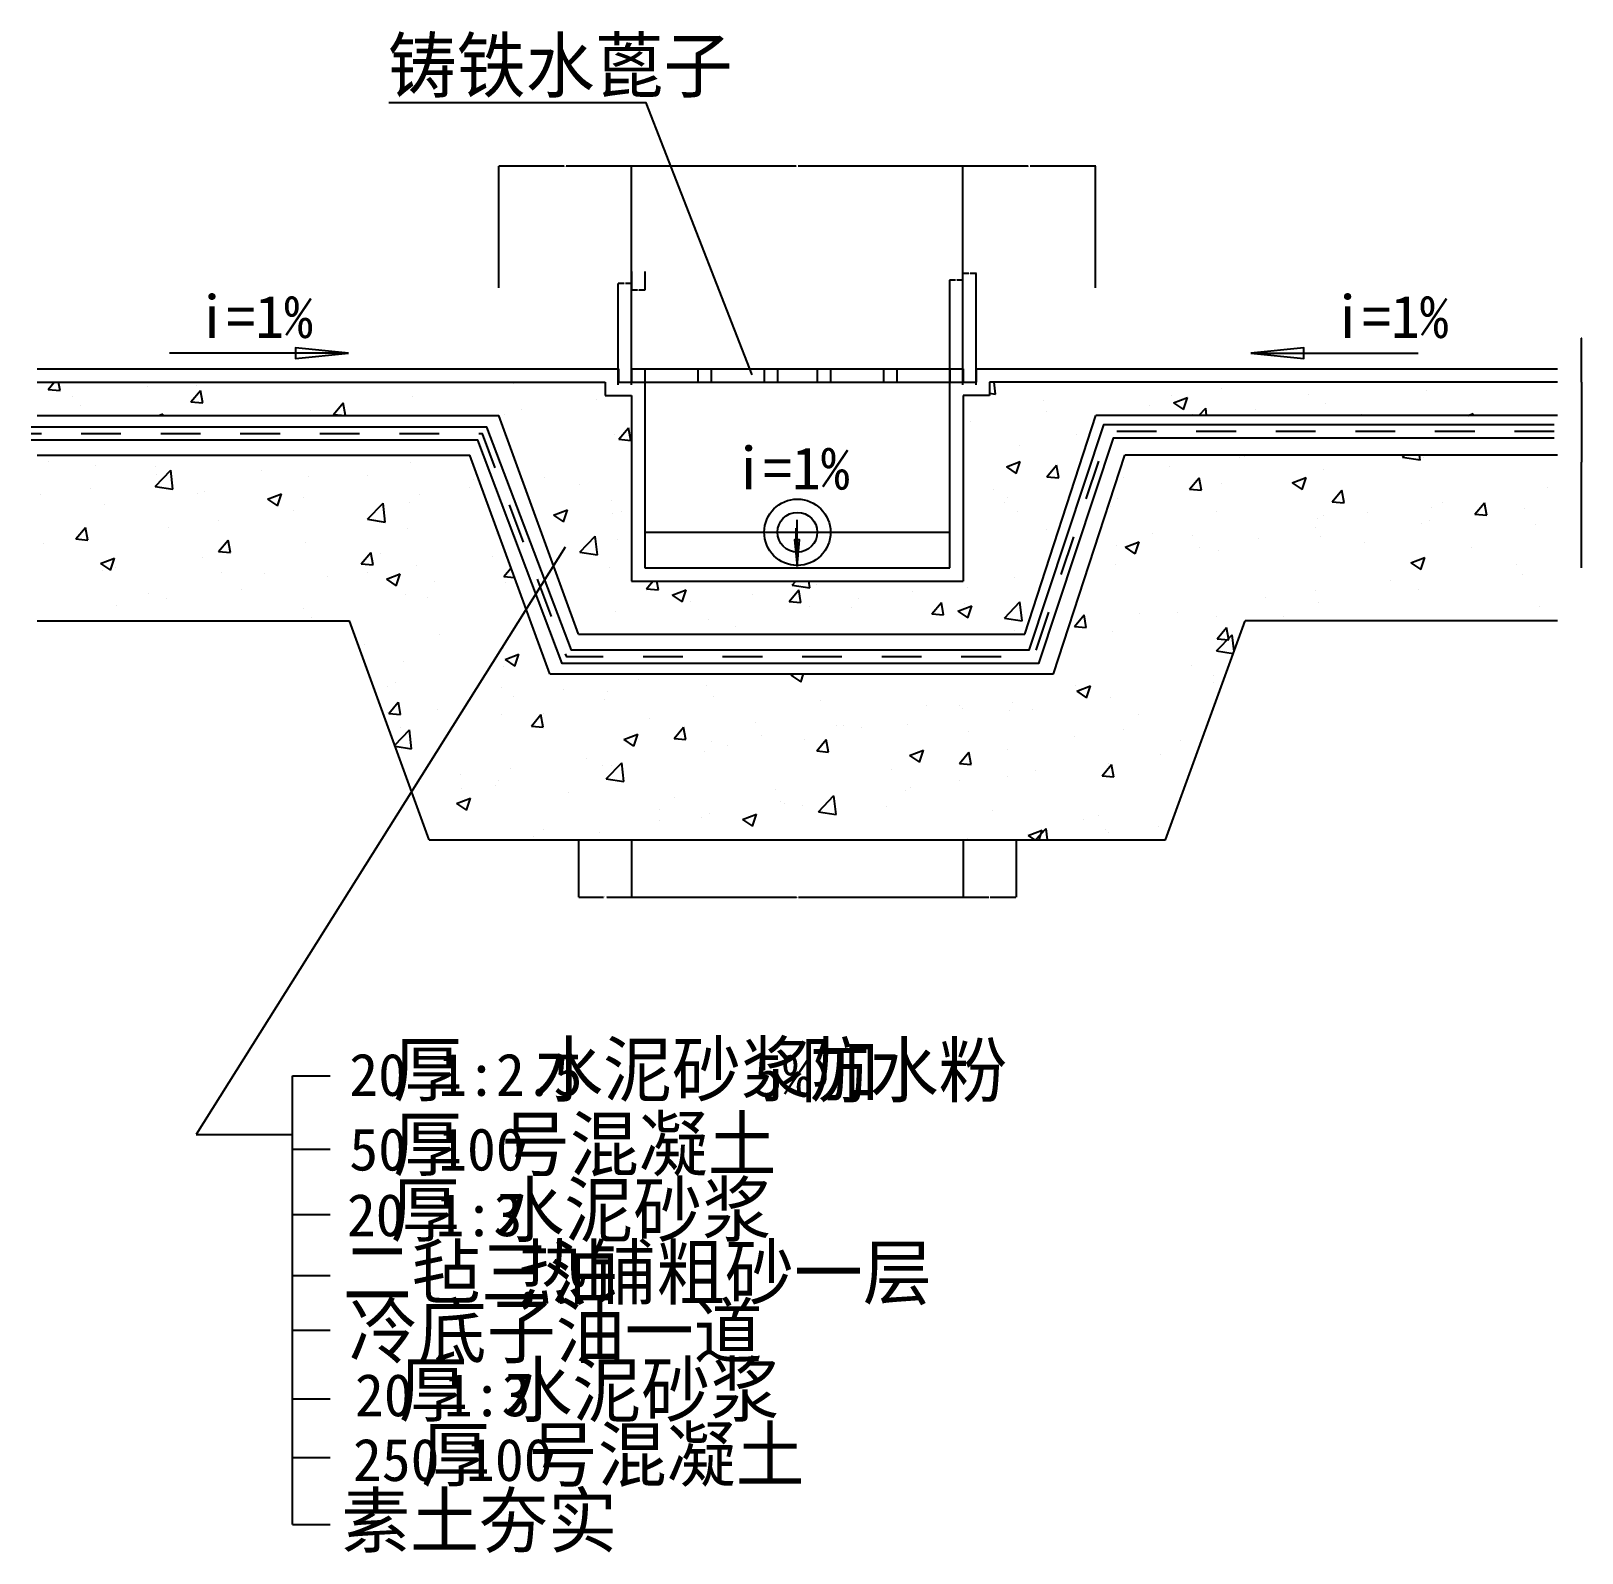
# Model space of a CAD drawing. Header units: metres. Extents: x 15112 to 17452, y 13174 to 15470.
import ezdxf

# ---------------------------------------------------------------- set-up
doc = ezdxf.new("R2010")
doc.units = ezdxf.units.M
for name, color, linetype in [('ZZ-1', 255, 'Continuous'), ('ZZ-11', 6, 'Continuous'), ('ZZ-3', 3, 'Continuous'), ('ZZ-5', 6, 'Continuous'), ('ZZ-6', 7, 'Continuous'), ('ZZ-7', 7, 'Continuous')]:
    doc.layers.add(name, color=color, linetype=linetype)
doc.dimstyles.get("Standard").update_dxf_attribs({"dimtxt": 2.5, "dimasz": 2.5, "dimexe": 1.25, "dimexo": 0.625, "dimtad": 1, "dimcen": 2.5, "dimazin": 3, "dimtfac": 1, "dimtmove": 0, "dimatfit": 3})

# ---------------------------------------------------------------- blocks, each defined once
blk = doc.blocks.new('X1')
for p, q in [((15334.05, 7539.08), (15343.1, 7549.86)), ((15334.05, 7539.08), (15351.98, 7537.51)), ((15351.99, 7537.5), (15349.71, 7549.86)), ((15484.18, 7543.13), (15484.18, 7543.13)), ((15549.23, 7520.25), (15563.69, 7537.49)), ((15557.56, 7545.47), (15557.56, 7545.47)), ((15567.17, 7518.67), (15563.7, 7537.48)), ((16035.41, 7548.02), (16035.41, 7548.02)), ((16754, 7533.3), (16763.12, 7531.88)), ((16763.12, 7531.87), (16761.03, 7549.86)), ((17103.65, 7540.47), (17103.65, 7540.47)), ((17412.25, 7536.75), (17412.25, 7536.75)), ((15370.56, 7528.18), (15370.56, 7528.18)), ((15382.6, 7515.44), (15382.6, 7515.44)), ((15549.23, 7520.25), (15567.16, 7518.69)), ((15764.41, 7501.43), (15778.87, 7518.66)), ((15782.34, 7499.86), (15778.87, 7518.65)), ((15883.88, 7528.82), (15883.88, 7528.82)), ((16161.64, 7524.39), (16161.64, 7524.39)), ((16834.89, 7521.96), (16834.89, 7521.96)), ((16995.04, 7515.19), (16995.04, 7515.19)), ((17028.55, 7530.59), (17028.55, 7530.59)), ((17031.38, 7518.84), (17052.38, 7526.91)), ((17031.38, 7518.84), (17046.3, 7508.78)), ((17046.3, 7508.76), (17052.39, 7526.89)), ((17069.56, 7499.86), (17079.98, 7510.72)), ((17081.24, 7499.86), (17079.98, 7510.7)), ((17234.34, 7531.77), (17234.34, 7531.77)), ((17260.72, 7517.55), (17260.72, 7517.55)), ((15500.75, 7499.86), (15506.9, 7502.22)), ((15506.12, 7499.86), (15506.9, 7502.21)), ((15729.85, 7507.69), (15729.85, 7507.69)), ((15764.41, 7501.43), (15782.29, 7499.86)), ((16022.04, 7500.55), (16022.04, 7500.55)), ((16048.02, 7509.43), (16048.02, 7509.43)), ((16725.47, 7490.69), (16725.47, 7490.69)), ((16839.09, 7505.64), (16839.09, 7505.64)), ((17059.39, 7501.74), (17059.39, 7501.74)), ((17155.19, 7508.42), (17155.19, 7508.42)), ((17315.33, 7501.66), (17315.33, 7501.66)), ((17475.67, 7499.86), (17483.52, 7502.88)), ((17482.52, 7499.86), (17483.53, 7502.87)), ((16187.58, 7470.65), (16187.58, 7470.65)), ((16194.76, 7463.78), (16209.23, 7481.01)), ((16194.76, 7463.78), (16212.69, 7462.21)), ((16212.7, 7462.2), (16209.23, 7481)), ((16884.43, 7471.7), (16884.43, 7471.7)), ((16799.34, 7454.72), (16799.34, 7454.72)), ((16779.31, 7422.08), (16800.32, 7430.15)), ((16779.31, 7422.08), (16794.23, 7412.02)), ((16794.24, 7412), (16800.32, 7430.13)), ((16840.3, 7407.3), (16854.76, 7424.54)), ((16858.23, 7405.72), (16854.77, 7424.52)), ((16082.71, 7406.07), (16082.71, 7406.07)), ((16135.89, 7395.72), (16135.89, 7395.72)), ((16840.3, 7407.3), (16858.23, 7405.73)), ((16183.93, 7370.78), (16183.93, 7370.78)), ((16760.17, 7387.32), (16760.17, 7387.32)), ((16781.36, 7375.8), (16781.36, 7375.8)), ((16096.1, 7349.35), (16117.11, 7357.41)), ((16096.1, 7349.35), (16111.03, 7339.28)), ((16111.03, 7339.27), (16117.12, 7357.4)), ((16184.61, 7351.58), (16184.61, 7351.58)), ((16199.14, 7355.43), (16199.14, 7355.43)), ((16776.47, 7368.66), (16776.47, 7368.66)), ((16795.69, 7354.86), (16795.69, 7354.86)), ((16839.73, 7328.36), (16839.73, 7328.36)), ((16135.87, 7293.44), (16159.23, 7317.79)), ((16162.55, 7289.29), (16159.24, 7317.78)), ((16193.26, 7312.69), (16193.26, 7312.69)), ((16135.87, 7293.44), (16162.55, 7289.3)), ((16180.28, 7270.91), (16180.28, 7270.91)), ((16792.04, 7254.99), (16792.04, 7254.99)), ((16236.35, 7236.46), (16236.35, 7236.46)), ((16236.39, 7238.12), (16246.24, 7249.86)), ((16236.39, 7238.12), (16254.32, 7236.55)), ((16254.32, 7236.54), (16251.87, 7249.86)), ((16275.18, 7228.56), (16296.18, 7236.63)), ((16290.1, 7218.49), (16296.19, 7236.61)), ((16396.49, 7229.7), (16396.49, 7229.7)), ((16451.57, 7219.29), (16466.03, 7236.53)), ((16456.04, 7243.78), (16461.87, 7249.86)), ((16456.04, 7243.78), (16482.72, 7239.65)), ((16469.5, 7217.71), (16466.03, 7236.52)), ((16482.73, 7239.63), (16481.54, 7249.86)), ((16492.52, 7244.15), (16492.52, 7244.15)), ((16638.01, 7233.86), (16638.01, 7233.86)), ((16720.98, 7240.78), (16720.98, 7240.78)), ((16275.18, 7228.56), (16290.1, 7218.5)), ((16303.06, 7219.21), (16303.06, 7219.21)), ((16451.57, 7219.29), (16469.5, 7217.73)), ((16482.2, 7211.37), (16482.2, 7211.37)), ((16546.02, 7210.75), (16546.02, 7210.75)), ((16556.64, 7222.93), (16556.64, 7222.93)), ((16666.74, 7200.47), (16681.21, 7217.7)), ((16684.68, 7198.89), (16681.21, 7217.69)), ((16706.31, 7204.54), (16727.32, 7212.6)), ((16716.79, 7216.16), (16716.79, 7216.16)), ((16721.24, 7194.46), (16727.33, 7212.59)), ((16776.21, 7194.13), (16799.58, 7218.48)), ((16802.9, 7189.98), (16799.58, 7218.47)), ((16189.44, 7204.25), (16189.44, 7204.25)), ((16330.66, 7192.17), (16330.66, 7192.17)), ((16666.74, 7200.47), (16684.68, 7198.9)), ((16706.31, 7204.54), (16721.24, 7194.47)), ((16776.21, 7194.13), (16802.89, 7189.99)), ((16176.63, 7171.04), (16176.63, 7171.04)), ((16371.07, 7180.72), (16371.07, 7180.72)), ((16791.79, 7175.62), (16791.79, 7175.62))]:
    blk.add_line(p, q)
blk = doc.blocks.new('X0')
for p, q in [((17376.78, 7436.71), (17379.81, 7439.86)), ((17403.47, 7432.56), (17402.62, 7439.86)), ((15335.15, 7429.56), (15335.15, 7429.56)), ((15405.26, 7424.81), (15405.26, 7424.81)), ((15495.3, 7422.79), (15495.3, 7422.79)), ((15495.52, 7392.75), (15518.89, 7417.1)), ((15522.21, 7388.6), (15518.89, 7417.09)), ((15880.23, 7428.95), (15880.23, 7428.95)), ((17024.73, 7422.15), (17024.73, 7422.15)), ((17131.27, 7435.87), (17131.27, 7435.87)), ((17138.35, 7437.11), (17138.35, 7437.11)), ((17257.07, 7417.68), (17257.07, 7417.68)), ((17376.78, 7436.71), (17403.46, 7432.57)), ((17408.6, 7436.88), (17408.6, 7436.88)), ((15495.52, 7392.75), (15522.2, 7388.61)), ((15497.17, 7410.45), (15497.17, 7410.45)), ((15655.45, 7416.02), (15655.45, 7416.02)), ((15726.2, 7407.83), (15726.2, 7407.83)), ((15815.59, 7409.26), (15815.59, 7409.26)), ((15975.74, 7402.49), (15975.74, 7402.49)), ((16949.63, 7412.26), (16949.63, 7412.26)), ((16956.32, 7405.83), (16956.32, 7405.83)), ((17055.47, 7388.47), (17069.94, 7405.71)), ((17073.41, 7386.89), (17069.94, 7405.7)), ((17103.04, 7396.55), (17103.04, 7396.55)), ((17210.45, 7398.06), (17231.45, 7406.12)), ((17210.45, 7398.06), (17225.37, 7387.99)), ((17225.38, 7387.98), (17231.46, 7406.11)), ((15322.22, 7380.42), (15322.22, 7380.42)), ((15398.41, 7389.26), (15398.41, 7389.26)), ((15558.55, 7382.49), (15558.55, 7382.49)), ((15570.38, 7385.33), (15570.38, 7385.33)), ((15664.97, 7373.38), (15685.97, 7381.44)), ((15664.97, 7373.38), (15679.89, 7363.31)), ((15679.89, 7363.3), (15685.98, 7381.43)), ((15718.7, 7375.72), (15718.7, 7375.72)), ((15893.99, 7381.22), (15893.99, 7381.22)), ((15969.09, 7391.11), (15969.09, 7391.11)), ((16947.22, 7374.06), (16947.22, 7374.06)), ((17055.47, 7388.47), (17073.41, 7386.91)), ((17270.65, 7369.65), (17285.12, 7386.89)), ((17270.65, 7369.65), (17288.58, 7368.08)), ((17288.59, 7368.07), (17285.12, 7386.87)), ((17595.76, 7390.94), (17595.76, 7390.94)), ((15418.85, 7366.13), (15418.85, 7366.13)), ((15704.53, 7356.28), (15704.53, 7356.28)), ((15815.69, 7343.09), (15839.06, 7367.45)), ((15842.38, 7338.95), (15839.07, 7367.44)), ((15878.85, 7368.96), (15878.85, 7368.96)), ((16936.62, 7361.89), (16936.62, 7361.89)), ((17096.77, 7355.12), (17096.77, 7355.12)), ((17256.91, 7348.36), (17256.91, 7348.36)), ((17324, 7353.62), (17324, 7353.62)), ((17420.8, 7360.91), (17420.8, 7360.91)), ((17437.62, 7368.58), (17437.62, 7368.58)), ((17485.83, 7350.82), (17500.29, 7368.06)), ((17485.83, 7350.82), (17503.76, 7349.25)), ((17503.77, 7349.24), (17500.3, 7368.05)), ((17560.77, 7359.51), (17560.77, 7359.51)), ((15375.68, 7313.42), (15390.14, 7330.66)), ((15393.61, 7311.84), (15390.14, 7330.65)), ((15515.81, 7331.43), (15515.81, 7331.43)), ((15590.91, 7341.32), (15590.91, 7341.32)), ((15815.69, 7343.09), (15842.38, 7338.96)), ((15876.58, 7329.08), (15876.58, 7329.08)), ((17245.85, 7330.88), (17245.85, 7330.88)), ((17248.9, 7343.73), (17248.9, 7343.73)), ((17404.95, 7337.01), (17404.95, 7337.01)), ((17417.06, 7341.59), (17417.06, 7341.59)), ((17577.21, 7334.82), (17577.21, 7334.82)), ((15326.34, 7306.49), (15326.34, 7306.49)), ((15375.68, 7313.42), (15393.61, 7311.85)), ((15590.85, 7294.6), (15605.32, 7311.83)), ((15608.79, 7293.02), (15605.32, 7311.82)), ((15722.55, 7307.96), (15722.55, 7307.96)), ((16009.65, 7321.55), (16009.65, 7321.55)), ((16945.81, 7303.83), (16945.81, 7303.83)), ((16958.38, 7301.3), (16979.39, 7309.36)), ((16958.38, 7301.3), (16973.3, 7291.23)), ((16973.31, 7291.22), (16979.39, 7309.35)), ((16999.87, 7321.59), (16999.87, 7321.59)), ((17059.43, 7318.79), (17059.43, 7318.79)), ((17070.89, 7300.85), (17070.89, 7300.85)), ((17160.02, 7314.83), (17160.02, 7314.83)), ((17253.42, 7317.81), (17253.42, 7317.81)), ((17320.17, 7308.06), (17320.17, 7308.06)), ((17480.31, 7301.29), (17480.31, 7301.29)), ((15412.9, 7276.62), (15433.9, 7284.68)), ((15412.9, 7276.62), (15427.82, 7266.55)), ((15427.83, 7266.54), (15433.91, 7284.67)), ((15566.73, 7285.46), (15566.73, 7285.46)), ((15590.85, 7294.6), (15608.79, 7293.03)), ((15806.03, 7275.77), (15820.49, 7293.01)), ((15806.03, 7275.77), (15823.96, 7274.2)), ((15823.97, 7274.19), (15820.5, 7292.99)), ((15834.7, 7291.51), (15834.7, 7291.51)), ((16003.79, 7287.74), (16003.79, 7287.74)), ((17099.39, 7296.69), (17099.39, 7296.69)), ((17389.52, 7277.27), (17410.53, 7285.33)), ((17389.52, 7277.27), (17404.44, 7267.21)), ((17404.45, 7267.19), (17410.53, 7285.32)), ((15415.2, 7266.26), (15415.2, 7266.26)), ((15435.61, 7270.3), (15435.61, 7270.3)), ((15595.76, 7263.53), (15595.76, 7263.53)), ((15659.74, 7261.48), (15659.74, 7261.48)), ((15755.91, 7256.76), (15755.91, 7256.76)), ((15815.07, 7262.9), (15815.07, 7262.9)), ((15844.04, 7252.59), (15865.04, 7260.65)), ((15844.04, 7252.59), (15858.96, 7242.52)), ((15858.97, 7242.51), (15865.05, 7260.64)), ((15890.17, 7272.78), (15890.17, 7272.78)), ((16021.21, 7256.95), (16032.1, 7269.92)), ((16021.21, 7256.95), (16037.34, 7255.53)), ((16943.58, 7274.19), (16943.58, 7274.19)), ((17548.16, 7275.2), (17548.16, 7275.2)), ((17557.12, 7259.64), (17557.12, 7259.64)), ((15484.79, 7231.45), (15484.79, 7231.45)), ((15625.61, 7237.95), (15625.61, 7237.95)), ((15872.93, 7229.21), (15872.93, 7229.21)), ((15916.05, 7250), (15916.05, 7250)), ((16024.47, 7248.42), (16024.47, 7248.42)), ((17245.08, 7235.29), (17245.08, 7235.29)), ((17358.7, 7250.25), (17358.7, 7250.25)), ((17401.31, 7237.15), (17401.31, 7237.15)), ((15436.89, 7213.11), (15436.89, 7213.11)), ((15511.99, 7222.99), (15511.99, 7222.99)), ((15718.9, 7208.09), (15718.9, 7208.09)), ((15906.58, 7225.64), (15906.58, 7225.64)), ((17169.98, 7225.41), (17169.98, 7225.41)), ((17249.77, 7217.94), (17249.77, 7217.94)), ((17583.37, 7211.94), (17583.37, 7211.94)), ((15731.63, 7195.61), (15731.63, 7195.61)), ((16881.92, 7181.64), (16896.38, 7198.88)), ((16899.86, 7180.06), (16896.39, 7198.87)), ((16980.51, 7200.46), (16980.51, 7200.46)), ((17037.08, 7202.63), (17037.08, 7202.63)), ((17095.74, 7196.82), (17095.74, 7196.82)), ((17197.23, 7195.87), (17197.23, 7195.87)), ((15924.87, 7169.42), (15924.87, 7169.42)), ((16881.92, 7181.64), (16899.85, 7180.07)), ((16939.93, 7174.32), (16939.93, 7174.32)), ((17096.38, 7144.47), (17119.75, 7168.83)), ((17097.1, 7162.82), (17111.56, 7180.05)), ((17097.1, 7162.82), (17115.03, 7161.25)), ((17115.04, 7161.23), (17111.57, 7180.04)), ((17122.67, 7143.79), (17119.76, 7168.81)), ((15811.25, 7154.46), (15811.25, 7154.46)), ((16020.82, 7148.55), (16020.82, 7148.55)), ((16023.11, 7131.8), (16044.11, 7139.87)), ((16038.04, 7121.73), (16044.12, 7139.86)), ((17096.38, 7144.47), (17121.49, 7140.58)), ((15869.29, 7129.34), (15869.29, 7129.34)), ((16021.16, 7120.66), (16021.16, 7120.66)), ((16023.11, 7131.8), (16038.03, 7121.74)), ((17058.5, 7121.85), (17058.5, 7121.85)), ((15846.2, 7090.63), (15846.2, 7090.63)), ((15857.63, 7096.7), (15857.63, 7096.7)), ((16017.78, 7089.93), (16017.78, 7089.93)), ((16224.14, 7100.88), (16224.14, 7100.88)), ((16327.02, 7092.3), (16327.02, 7092.3)), ((16454.25, 7107.78), (16459.68, 7109.86)), ((16454.25, 7107.78), (16469.17, 7097.71)), ((16469.18, 7097.7), (16473.26, 7109.86)), ((16883.55, 7091.82), (16883.55, 7091.82)), ((16885.39, 7083.75), (16906.39, 7091.82)), ((16900.32, 7073.67), (16906.4, 7091.8)), ((17091.06, 7107.08), (17091.06, 7107.08)), ((17092.1, 7096.95), (17092.1, 7096.95)), ((15847.66, 7050.11), (15862.12, 7067.35)), ((15865.59, 7048.53), (15862.13, 7067.34)), ((16035.42, 7076.04), (16035.42, 7076.04)), ((16110.52, 7085.93), (16110.52, 7085.93)), ((16172.99, 7071.17), (16172.99, 7071.17)), ((16177.93, 7083.17), (16177.93, 7083.17)), ((16338.07, 7076.4), (16338.07, 7076.4)), ((16498.22, 7069.63), (16498.22, 7069.63)), ((16787.97, 7067.18), (16787.97, 7067.18)), ((16885.39, 7083.75), (16900.31, 7073.69)), ((16901.59, 7082.14), (16901.59, 7082.14)), ((16936.28, 7074.46), (16936.28, 7074.46)), ((15845.95, 7051.09), (15845.95, 7051.09)), ((15847.66, 7050.11), (15865.59, 7048.54)), ((15920.89, 7056.4), (15920.89, 7056.4)), ((16017.17, 7048.68), (16017.17, 7048.68)), ((16062.84, 7031.29), (16077.3, 7048.52)), ((16080.77, 7029.71), (16077.3, 7048.51)), ((16081.03, 7049.63), (16081.03, 7049.63)), ((16241.18, 7042.87), (16241.18, 7042.87)), ((16658.37, 7062.87), (16658.37, 7062.87)), ((16708.59, 7061.78), (16708.59, 7061.78)), ((16712.87, 7057.29), (16712.87, 7057.29)), ((16784.75, 7055.25), (16784.75, 7055.25)), ((16818.51, 7056.1), (16818.51, 7056.1)), ((16978.66, 7049.33), (16978.66, 7049.33)), ((15856.78, 7002.57), (15878.83, 7025.56)), ((15865.64, 7029.48), (15865.64, 7029.48)), ((15882.15, 6997.05), (15878.84, 7025.55)), ((16062.84, 7031.29), (16080.77, 7029.72)), ((16202.18, 7011.02), (16223.19, 7019.08)), ((16217.11, 7000.94), (16223.19, 7019.07)), ((16278.01, 7012.46), (16292.48, 7029.7)), ((16295.95, 7010.88), (16292.48, 7029.69)), ((16401.33, 7036.1), (16401.33, 7036.1)), ((16523.4, 7032.35), (16523.4, 7032.35)), ((16533.64, 7031.75), (16533.64, 7031.75)), ((16561.47, 7029.33), (16561.47, 7029.33)), ((16630.72, 7034.13), (16630.72, 7034.13)), ((16721.62, 7022.57), (16721.62, 7022.57)), ((16955.43, 7025.95), (16955.43, 7025.95)), ((15857.39, 7000.91), (15882.15, 6997.07)), ((16202.18, 7011.02), (16217.1, 7000.95)), ((16278.01, 7012.46), (16295.94, 7010.89)), ((16334.68, 7007.5), (16334.68, 7007.5)), ((16358.68, 7001.72), (16358.68, 7001.72)), ((16409.78, 7017.39), (16409.78, 7017.39)), ((16474.9, 7011.63), (16474.9, 7011.63)), ((16493.19, 6993.64), (16507.65, 7010.87)), ((16511.13, 6992.05), (16507.66, 7010.86)), ((16633.32, 6986.99), (16654.33, 6995.06)), ((16648.25, 6976.91), (16654.33, 6995.04)), ((16780.48, 6995.91), (16780.48, 6995.91)), ((16881.77, 7015.8), (16881.77, 7015.8)), ((17041.91, 7009.04), (17041.91, 7009.04)), ((16145.22, 6982.56), (16145.22, 6982.56)), ((16175.64, 6951.55), (16199.01, 6975.9)), ((16183.72, 6971.69), (16183.72, 6971.69)), ((16202.33, 6947.4), (16199.01, 6975.89)), ((16323.37, 6992.43), (16323.37, 6992.43)), ((16493.19, 6993.64), (16511.12, 6992.07)), ((16633.32, 6986.99), (16648.24, 6976.93)), ((16708.37, 6974.81), (16722.83, 6992.05)), ((16708.37, 6974.81), (16726.3, 6973.24)), ((16726.31, 6973.23), (16722.84, 6992.03)), ((16923.55, 6955.99), (16938.01, 6973.22)), ((16932.63, 6974.59), (16932.63, 6974.59)), ((16941.48, 6954.4), (16938.02, 6973.21)), ((17012.14, 6988.76), (17012.14, 6988.76)), ((15956.5, 6957.71), (15956.5, 6957.71)), ((16013.52, 6948.81), (16013.52, 6948.81)), ((16031.6, 6967.6), (16031.6, 6967.6)), ((16169.34, 6971.31), (16169.34, 6971.31)), ((16175.64, 6951.55), (16202.32, 6947.41)), ((16605.52, 6965.88), (16605.52, 6965.88)), ((16709.05, 6948.86), (16709.05, 6948.86)), ((16781.1, 6955.38), (16781.1, 6955.38)), ((16822.67, 6963.82), (16822.67, 6963.82)), ((16923.55, 6955.99), (16941.48, 6954.42)), ((15958.09, 6937.44), (15958.09, 6937.44)), ((16008.77, 6941.66), (16008.77, 6941.66)), ((16118.24, 6930.67), (16118.24, 6930.67)), ((16430.57, 6935.85), (16430.57, 6935.85)), ((16495.81, 6901.89), (16519.18, 6926.25)), ((16522.5, 6897.74), (16519.18, 6926.23)), ((16627.07, 6934.26), (16627.07, 6934.26)), ((16633.95, 6938.97), (16633.95, 6938.97)), ((15950.11, 6914.26), (15971.12, 6922.32)), ((15950.11, 6914.26), (15965.04, 6904.19)), ((15965.04, 6904.18), (15971.13, 6922.31)), ((16255.61, 6905.82), (16255.61, 6905.82)), ((16278.39, 6923.91), (16278.39, 6923.91)), ((16438.53, 6917.14), (16438.53, 6917.14)), ((16444.48, 6914.03), (16444.48, 6914.03)), ((16471.25, 6911.77), (16471.25, 6911.77)), ((16495.81, 6901.89), (16522.49, 6897.75)), ((16598.68, 6910.37), (16598.68, 6910.37)), ((16758.83, 6903.61), (16758.83, 6903.61)), ((16255.76, 6889.18), (16255.76, 6889.18)), ((16319.72, 6892.56), (16319.72, 6892.56)), ((16330.86, 6899.07), (16330.86, 6899.07)), ((16381.25, 6890.23), (16402.26, 6898.3)), ((16381.25, 6890.23), (16396.18, 6880.17)), ((16396.18, 6880.15), (16402.26, 6898.28)), ((16895.05, 6890.93), (16895.05, 6890.93)), ((16918.97, 6896.84), (16918.97, 6896.84)), ((17008.32, 6880.32), (17008.32, 6880.32)), ((16066.3, 6864.24), (16066.3, 6864.24)), ((16080.65, 6875.79), (16080.65, 6875.79)), ((16165.69, 6871.44), (16165.69, 6871.44)), ((16720.09, 6860.9), (16720.09, 6860.9)), ((16812.39, 6866.21), (16833.4, 6874.27)), ((16812.39, 6866.21), (16821.8, 6859.86)), ((16823.3, 6859.86), (16839.35, 6876.59)), ((16828.57, 6859.86), (16833.4, 6874.26)), ((16841.3, 6859.86), (16839.36, 6876.58)), ((16928.98, 6874.72), (16928.98, 6874.72)), ((16933.21, 6870.44), (16933.21, 6870.44))]:
    blk.add_line(p, q)
blk = doc.blocks.new('_ARROW')
blk.add_lwpolyline([(0, 0), (-1, 0.1), (-1, -0.1), (-1, -0.1), (0, 0)])
blk = doc.blocks.new('*D1')
for p, q in [((17450.93, 15006.44), (17450.68, 15006.44)), ((17451.18, 14960.23), (17451.18, 15006.44)), ((17451.18, 14939.9), (17451.18, 15006.44)), ((17451.18, 15006.44), (17451.18, 15006.44)), ((17451.43, 15006.44), (17451.68, 15006.44))]:
    blk.add_line(p, q)
at = {"layer": 'Defpoints'}
for p in [(17451.18, 15006.44), (17451.18, 14960.23), (17451.18, 14939.9)]:
    blk.add_point(p, dxfattribs=at)
at = {"layer": 'ZZ-3', "insert": (17451.18, 15007.565), "char_height": 1, "attachment_point": 5}
blk.add_mtext('0', dxfattribs=at)
blk = doc.blocks.new('*D2')
for p, q in [((17451.18, 14939.9), (17451.18, 14819.38)), ((17450.93, 14819.38), (17450.68, 14819.38)), ((17451.18, 14659.9), (17451.18, 14819.38)), ((17451.18, 14819.38), (17451.18, 14819.38)), ((17451.43, 14819.38), (17451.68, 14819.38))]:
    blk.add_line(p, q)
at = {"layer": 'Defpoints'}
for p in [(17451.18, 14939.9), (17451.18, 14819.38), (17451.18, 14659.9)]:
    blk.add_point(p, dxfattribs=at)
at = {"layer": 'ZZ-3', "insert": (17451.18, 14820.505), "char_height": 1, "attachment_point": 5}
blk.add_mtext('0', dxfattribs=at)
blk = doc.blocks.new('*D3')
for p, q in [((15916.45, 15265.81), (15817.7, 15265.81)), ((15817.95, 15082.47), (15817.95, 15265.81)), ((16018.2, 15265.81), (15919.45, 15265.81)), ((16017.95, 15082.47), (16017.95, 15265.81))]:
    blk.add_line(p, q)
at = {"layer": 'Defpoints'}
for p in [(16017.95, 15265.81), (15817.95, 15082.47), (16017.95, 15082.47)]:
    blk.add_point(p, dxfattribs=at)
at = {"layer": 'ZZ-3', "insert": (15917.95, 15265.81), "char_height": 1, "attachment_point": 5}
blk.add_mtext('200', dxfattribs=at)
blk = doc.blocks.new('*D4')
for p, q in [((16616.45, 15265.81), (16517.7, 15265.81)), ((16517.95, 15082.47), (16517.95, 15265.81)), ((16718.2, 15265.81), (16619.45, 15265.81)), ((16717.95, 15082.47), (16717.95, 15265.81))]:
    blk.add_line(p, q)
at = {"layer": 'Defpoints'}
for p in [(16717.95, 15265.81), (16517.95, 15082.47), (16717.95, 15082.47)]:
    blk.add_point(p, dxfattribs=at)
at = {"layer": 'ZZ-3', "insert": (16617.95, 15265.81), "char_height": 1, "attachment_point": 5}
blk.add_mtext('200', dxfattribs=at)
blk = doc.blocks.new('*D5')
for p, q in [((16266.45, 15265.81), (16017.7, 15265.81)), ((16017.95, 15082.47), (16017.95, 15265.81)), ((16518.2, 15265.81), (16269.45, 15265.81)), ((16517.95, 15082.47), (16517.95, 15265.81))]:
    blk.add_line(p, q)
at = {"layer": 'Defpoints'}
for p in [(16517.95, 15265.81), (16017.95, 15082.47), (16517.95, 15082.47)]:
    blk.add_point(p, dxfattribs=at)
at = {"layer": 'ZZ-3', "insert": (16267.95, 15265.81), "char_height": 1, "attachment_point": 5}
blk.add_mtext('500', dxfattribs=at)
blk = doc.blocks.new('*D6')
for p, q in [((16018.17, 14249.9), (16018.17, 14163.14)), ((16518.17, 14249.9), (16518.17, 14163.14)), ((16018.42, 14163.14), (16266.67, 14163.14)), ((16269.67, 14163.14), (16517.92, 14163.14))]:
    blk.add_line(p, q)
at = {"layer": 'Defpoints'}
for p in [(16018.17, 14249.9), (16518.17, 14249.9), (16018.17, 14163.14)]:
    blk.add_point(p, dxfattribs=at)
at = {"layer": 'ZZ-3', "insert": (16268.17, 14163.14), "char_height": 1, "attachment_point": 5}
blk.add_mtext('500', dxfattribs=at)
blk = doc.blocks.new('*D7')
for p, q in [((15938.1, 14249.9), (15938.1, 14163.14)), ((16018.17, 14249.9), (16018.17, 14163.14)), ((15938.35, 14163.14), (15975.635, 14163.14)), ((15980.635, 14163.14), (16017.92, 14163.14))]:
    blk.add_line(p, q)
at = {"layer": 'Defpoints'}
for p in [(15938.1, 14249.9), (16018.17, 14249.9), (15938.1, 14163.14)]:
    blk.add_point(p, dxfattribs=at)
at = {"layer": 'ZZ-3', "insert": (15978.135, 14163.14), "char_height": 1, "attachment_point": 5}
blk.add_mtext('80,07', dxfattribs=at)
blk = doc.blocks.new('*D8')
for p, q in [((16006.91, 15088.92), (15997.66, 15088.92)), ((15997.91, 14935.91), (15997.91, 15088.92)), ((16018.16, 15088.92), (16008.91, 15088.92)), ((16017.91, 14935.91), (16017.91, 15088.92))]:
    blk.add_line(p, q)
at = {"layer": 'Defpoints'}
for p in [(16017.91, 15088.92), (15997.91, 14935.91), (16017.91, 14935.91)]:
    blk.add_point(p, dxfattribs=at)
at = {"layer": 'ZZ-3', "insert": (16007.91, 15088.92), "char_height": 1, "attachment_point": 5}
blk.add_mtext('20', dxfattribs=at)
blk = doc.blocks.new('*D9')
for p, q in [((16017.91, 15106.85), (16017.91, 15078.86)), ((16037.91, 15106.85), (16037.91, 15078.86)), ((16026.91, 15078.86), (16017.66, 15078.86)), ((16038.16, 15078.86), (16028.91, 15078.86))]:
    blk.add_line(p, q)
at = {"layer": 'Defpoints'}
for p in [(16017.91, 15106.85), (16037.91, 15106.85), (16037.91, 15078.86)]:
    blk.add_point(p, dxfattribs=at)
at = {"layer": 'ZZ-3', "insert": (16027.91, 15078.86), "char_height": 1, "attachment_point": 5}
blk.add_mtext('20', dxfattribs=at)
blk = doc.blocks.new('*D10')
for p, q in [((16518.17, 14249.9), (16518.17, 14163.14)), ((16598.17, 14249.9), (16598.17, 14163.14)), ((16518.42, 14163.14), (16557.17, 14163.14)), ((16559.17, 14163.14), (16597.92, 14163.14))]:
    blk.add_line(p, q)
at = {"layer": 'Defpoints'}
for p in [(16518.17, 14249.9), (16598.17, 14249.9), (16518.17, 14163.14)]:
    blk.add_point(p, dxfattribs=at)
at = {"layer": 'ZZ-3', "insert": (16558.17, 14163.14), "char_height": 1, "attachment_point": 5}
blk.add_mtext('80', dxfattribs=at)
blk = doc.blocks.new('*D11')
for p, q in [((16506.91, 15093.95), (16497.66, 15093.95)), ((16497.91, 14935.91), (16497.91, 15093.95)), ((16518.16, 15093.95), (16508.91, 15093.95)), ((16517.91, 14935.91), (16517.91, 15093.95))]:
    blk.add_line(p, q)
at = {"layer": 'Defpoints'}
for p in [(16517.91, 15093.95), (16497.91, 14935.91), (16517.91, 14935.91)]:
    blk.add_point(p, dxfattribs=at)
at = {"layer": 'ZZ-3', "insert": (16507.91, 15093.95), "char_height": 1, "attachment_point": 5}
blk.add_mtext('20', dxfattribs=at)
blk = doc.blocks.new('*D12')
for p, q in [((16526.91, 15104), (16517.66, 15104)), ((16517.91, 14935.91), (16517.91, 15104)), ((16538.16, 15104), (16528.91, 15104)), ((16537.91, 14935.91), (16537.91, 15104))]:
    blk.add_line(p, q)
at = {"layer": 'Defpoints'}
for p in [(16537.91, 15104), (16517.91, 14935.91), (16537.91, 14935.91)]:
    blk.add_point(p, dxfattribs=at)
at = {"layer": 'ZZ-3', "insert": (16527.91, 15104), "char_height": 1, "attachment_point": 5}
blk.add_mtext('20', dxfattribs=at)

msp = doc.modelspace()

# ---------------------------------------------------------------- linework, layer by layer
at = {"layer": 'ZZ-1'}
for p, q in [((16018.17, 14959.9), (16518.17, 14959.9)), ((16018.17, 14959.9), (16018.17, 14939.9)), ((16038.17, 14959.9), (16038.17, 14939.9)), ((16118.17, 14959.9), (16118.17, 14939.9)), ((16138.17, 14959.9), (16138.17, 14939.9)), ((16218.17, 14959.9), (16218.17, 14939.9)), ((16238.17, 14959.9), (16238.17, 14939.9)), ((16298.17, 14959.9), (16298.17, 14939.9)), ((16318.17, 14959.9), (16318.17, 14939.9)), ((16398.17, 14959.9), (16398.17, 14939.9)), ((16418.17, 14959.9), (16418.17, 14939.9)), ((16498.17, 14959.9), (16498.17, 14939.9)), ((16518.17, 14959.9), (16518.17, 14939.9)), ((15121.71, 14939.9), (15978.17, 14939.9)), ((15978.17, 14939.9), (15978.17, 14919.9)), ((16018.17, 14939.9), (16518.17, 14939.9)), ((17414.63, 14939.9), (16558.17, 14939.9)), ((16558.17, 14939.9), (16558.17, 14919.9)), ((15978.17, 14919.9), (16018.17, 14919.9)), ((16018.17, 14919.9), (16018.17, 14639.9)), ((16518.17, 14919.9), (16518.17, 14639.9)), ((16558.17, 14919.9), (16518.17, 14919.9)), ((15121.71, 14889.9), (15817.95, 14889.9)), ((15938.17, 14559.9), (15817.95, 14889.9)), ((16611.17, 14559.9), (16718.38, 14889.9)), ((17414.63, 14889.9), (16718.38, 14889.9)), ((15121.71, 14829.9), (15774.36, 14829.9)), ((15894.57, 14499.9), (15774.36, 14829.9)), ((16654.76, 14499.9), (16761.97, 14829.9)), ((17414.63, 14829.9), (16761.97, 14829.9)), ((16018.17, 14639.9), (16518.17, 14639.9)), ((15121.71, 14579.9), (15592.72, 14579.9)), ((15712.93, 14249.9), (15592.72, 14579.9)), ((16823.4, 14249.9), (16943.61, 14579.9)), ((17414.63, 14579.9), (16943.61, 14579.9)), ((15938.17, 14559.9), (16611.17, 14559.9)), ((15894.57, 14499.9), (16654.76, 14499.9)), ((15712.93, 14249.9), (16823.4, 14249.9))]:
    msp.add_line(p, q, dxfattribs=at)
at = {"layer": 'ZZ-11'}
for points in [[(17409.97, 14875.44), (16729.85, 14875.44), (16617.23, 14535.61), (15927.39, 14535.61), (15800.02, 14872.27), (15112.24, 14872.27)], [(15127.94, 14862.27), (15112.24, 14862.27)], [(15247.94, 14862.27), (15187.94, 14862.27)], [(15367.94, 14862.27), (15307.94, 14862.27)], [(15487.94, 14862.27), (15427.94, 14862.27)], [(15607.94, 14862.27), (15547.94, 14862.27)], [(15727.94, 14862.27), (15667.94, 14862.27)], [(15812.52, 14810.99), (15793.12, 14862.27), (15787.94, 14862.27)], [(16809.97, 14865.44), (16749.97, 14865.44)], [(16929.97, 14865.44), (16869.97, 14865.44)], [(17049.97, 14865.44), (16989.97, 14865.44)], [(17169.97, 14865.44), (17109.97, 14865.44)], [(17289.97, 14865.44), (17229.97, 14865.44)], [(17409.97, 14865.44), (17349.97, 14865.44)], [(17409.97, 14855.44), (16744.29, 14855.44), (16631.67, 14515.61), (15913.57, 14515.61), (15786.21, 14852.27), (15112.24, 14852.27)], [(16722.25, 14820.74), (16703.38, 14763.78)], [(15854.98, 14698.75), (15833.75, 14754.87)], [(16684.5, 14706.83), (16665.63, 14649.88)], [(15897.44, 14586.52), (15876.21, 14642.63)], [(16646.76, 14592.92), (16627.88, 14535.97)], [(15975.36, 14525.61), (15920.48, 14525.61), (15918.67, 14530.4)], [(16095.36, 14525.61), (16035.36, 14525.61)], [(16215.36, 14525.61), (16155.36, 14525.61)], [(16335.36, 14525.61), (16275.36, 14525.61)], [(16455.36, 14525.61), (16395.36, 14525.61)], [(16575.36, 14525.61), (16515.36, 14525.61)]]:
    msp.add_lwpolyline(points, dxfattribs=at)
at = {"layer": 'ZZ-3'}
for p, q in [((15917.98, 14691.2), (15361.17, 13805.31)), ((15506.7, 13217.07), (15506.7, 13893.84)), ((15506.7, 13893.84), (15563.64, 13893.84)), ((15361.17, 13805.31), (15506.7, 13805.31)), ((15506.7, 13783.11), (15563.64, 13783.11)), ((15506.7, 13684.68), (15563.64, 13684.68)), ((15506.7, 13592.4), (15563.64, 13592.4)), ((15506.7, 13510.01), (15563.64, 13510.01)), ((15506.7, 13406.26), (15563.64, 13406.26)), ((15506.7, 13317.77), (15563.64, 13317.77)), ((15506.7, 13217.07), (15563.64, 13217.07))]:
    msp.add_line(p, q, dxfattribs=at)
for points in [[(16200.22, 14950.84), (16040.3, 15361.11), (15651.91, 15361.11)], [(15591.1, 14983.92), (15321.24, 14983.92)], [(16952.1, 14983.92), (17204.36, 14983.92)], [(16266.22, 14689.92), (16266.22, 14719.7)], [(16267.64, 14662.08), (16267.64, 14732.54)]]:
    msp.add_lwpolyline(points, dxfattribs=at)
at = {"layer": 'ZZ-5'}
for p, q in [((15121.71, 14959.9), (15998.17, 14959.9)), ((15998.17, 14959.9), (15998.17, 14939.9)), ((16538.17, 14959.9), (17414.63, 14959.9)), ((16538.17, 14939.9), (16538.17, 14959.9)), ((15998.17, 14939.9), (16038.17, 14939.9)), ((16038.17, 14939.9), (16038.17, 14659.9)), ((16498.17, 14659.9), (16498.17, 14939.9)), ((16498.17, 14939.9), (16538.17, 14939.9)), ((16038.17, 14713.6), (16498.17, 14713.6)), ((16038.17, 14659.9), (16498.17, 14659.9))]:
    msp.add_line(p, q, dxfattribs=at)
for radius in [50, 30]:
    msp.add_circle((16268.17, 14713.6), radius, dxfattribs=at)

# ---------------------------------------------------------------- block references
at = {"layer": 'ZZ-3', "xscale": 80, "yscale": 80, "zscale": 80}
msp.add_blockref('_ARROW', (15591.1, 14983.92), dxfattribs=at)
at = {"layer": 'ZZ-3'}
for p, xscale, yscale, zscale, rotation in [((16952.1, 14983.92), 80, 80, 80, 180), ((16267.64, 14662.08), 40, 40, 40, 270)]:
    msp.add_blockref('_ARROW', p, dxfattribs=dict(at, xscale=xscale, yscale=yscale, zscale=zscale, rotation=rotation))
at = {"layer": 'ZZ-7'}
for name in ['X1', 'X0']:
    msp.add_blockref(name, (-195.84, 7390.04), dxfattribs=at)

# ---------------------------------------------------------------- texts
at = {"layer": 'ZZ-6'}
for s, height, p in [('铸铁水蓖子', 80, (15650.33, 15377.91)), ('i=1%', 64, (15363.39, 15006.85)), ('i=1%', 64, (17076.38, 15006.85)), ('i=1%', 64, (16172.96, 14778.21)), ('厚', 80, (15658.65, 13863.45)), ('水泥砂浆加', 80, (15871.17, 13863.45)), ('防水粉', 80, (16273.05, 13862.33)), ('20', 64, (15592.31, 13863.45)), ('1:2.5', 64, (15726.33, 13863.45)), ('5%', 64, (16202.41, 13862.33)), ('厚', 80, (15658.65, 13750.87)), ('号混凝土', 80, (15820.92, 13750.87)), ('50', 64, (15592.31, 13750.87)), ('100', 64, (15726.33, 13750.87)), ('厚', 80, (15655, 13651.77)), ('水泥砂浆', 80, (15812.66, 13651.77)), ('20', 64, (15588.65, 13651.77)), ('1:3', 64, (15722.67, 13651.77)), ('二毡三油', 80, (15582.55, 13557.18)), ('热铺粗砂一层', 80, (15847.03, 13557.18)), ('冷底子油一道', 80, (15591.71, 13468.68)), (',', 64, (15840.2, 13557.18)), ('厚', 80, (15667.22, 13380.19)), ('水泥砂浆', 80, (15824.88, 13380.19)), ('20', 64, (15600.87, 13380.19)), ('1:3', 64, (15734.89, 13380.19)), ('厚', 80, (15700.73, 13282.54)), ('号混凝土', 80, (15863, 13282.54)), ('250', 64, (15597.81, 13282.54)), ('100', 64, (15768.41, 13282.54)), ('素土夯实', 80, (15580.15, 13182.9))]:
    msp.add_text(s, height=height, dxfattribs=at).set_placement(p)

# ---------------------------------------------------------------- dimensions: what is measured, and where the dimension line sits
at = {"layer": 'ZZ-3'}
for base, p1, p2, picture, middle in [((16017.95, 15265.81), (16017.95, 15082.47), (15817.95, 15082.47), '*D3', (15917.95, 15265.81)), ((16517.95, 15265.81), (16517.95, 15082.47), (16017.95, 15082.47), '*D5', (16267.95, 15265.81)), ((16717.95, 15265.81), (16717.95, 15082.47), (16517.95, 15082.47), '*D4', (16617.95, 15265.81)), ((16017.91, 15088.92), (16017.91, 14935.91), (15997.91, 14935.91), '*D8', (16007.91, 15088.92)), ((16037.91, 15078.86), (16037.91, 15106.85), (16017.91, 15106.85), '*D9', (16027.91, 15078.86)), ((16517.91, 15093.95), (16517.91, 14935.91), (16497.91, 14935.91), '*D11', (16507.91, 15093.95)), ((16537.91, 15104), (16537.91, 14935.91), (16517.91, 14935.91), '*D12', (16527.91, 15104)), ((17451.18, 15006.44), (17451.18, 14960.23), (17451.18, 14939.9), '*D1', (17451.18, 15007.565)), ((17451.18, 14819.38), (17451.18, 14939.9), (17451.18, 14659.9), '*D2', (17451.18, 14820.505)), ((15938.1, 14163.14), (15938.1, 14249.9), (16018.17, 14249.9), '*D7', (15978.135, 14163.14)), ((16018.17, 14163.14), (16018.17, 14249.9), (16518.17, 14249.9), '*D6', (16268.17, 14163.14)), ((16518.17, 14163.14), (16518.17, 14249.9), (16598.17, 14249.9), '*D10', (16558.17, 14163.14))]:
    dim = msp.add_linear_dim(base=base, p1=p1, p2=p2, dimstyle='Standard', dxfattribs=at)
    dim.commit()
    dim.dimension.update_dxf_attribs({"geometry": picture, "text_midpoint": middle})

doc.saveas('drawing.dxf')
